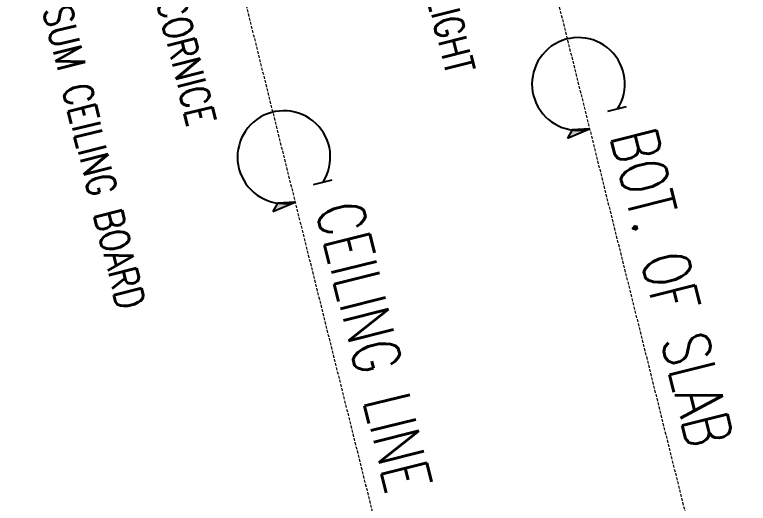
# Model space of a CAD drawing. Header units: inches. Extents: x 122939 to 389145, y 29603 to 574065.
# Drawn here: x 333940 to 335221, y 489405 to 490260 of the extents above; entities that cross this region are included whole.
import ezdxf

# ---------------------------------------------------------------- set-up
doc = ezdxf.new("R2010")
doc.units = ezdxf.units.IN
doc.header["$MEASUREMENT"] = 0
doc.linetypes.add('DASHED', pattern=[0.75, 0.5, -0.25])
doc.linetypes.add('HIDDEN', pattern=[0.375, 0.25, -0.125])
for name, color, linetype in [('A-Hidden', 8, 'HIDDEN'), ('Layer1', 1, 'Continuous'), ('Layer7', 8, 'Continuous')]:
    doc.layers.add(name, color=color, linetype=linetype)
doc.layers.add('ID-NOTES', color=3, linetype='Continuous', lineweight=0)
doc.styles.add('grid_250', font='romans.shx', dxfattribs={"width": 0.75, "height": 0.75})
doc.styles.add('ID-ROMANS', font='romans.shx', dxfattribs={"width": 0.8})

msp = doc.modelspace()

# ---------------------------------------------------------------- hatches: boundary and pattern name
at = {"layer": 'Layer1'}
for points in [[(334905.512, 490043.62), (334944.204, 490059.952), (334913.645, 490058.3)], [(334391.191, 489915.658), (334429.884, 489931.99), (334399.325, 489930.338)]]:
    msp.add_hatch(color=256, dxfattribs=at).paths.add_polyline_path(points)

# ---------------------------------------------------------------- linework, layer by layer
at = {"layer": 'A-Hidden', "linetype": 'DASHED', "lineweight": 0, "ltscale": 10}
for p, q in [((333252.37, 496859.975, 0.001), (335221.355, 488945.993, 0.001)), ((332738.049, 496732.013, 0), (334707.035, 488818.031, -0.001))]:
    msp.add_line(p, q, dxfattribs=at)
at = {"layer": 'Layer1'}
for points, elevation in [([(334905.512, 490043.62), (334944.204, 490059.952), (334913.645, 490058.3)], 349.001), ([(334391.191, 489915.658), (334429.884, 489931.99), (334399.325, 489930.338)], 536.924)]:
    msp.add_lwpolyline(points, close=True, dxfattribs=dict(at, elevation=elevation))
at = {"layer": 'Layer7'}
for p, q in [((334976.255, 490090.866, 0), (335008.867, 490098.98, 0)), ((334461.935, 489962.904, 187.924), (334494.547, 489971.018, 187.924))]:
    msp.add_line(p, q, dxfattribs=at)
for centre in [(334924.625, 490138.647, 0), (334410.304, 490010.685, 187.924)]:
    msp.add_arc(centre, 81.094, 327.461395, 283.971423, dxfattribs=at)

# ---------------------------------------------------------------- texts
at = {"layer": 'ID-NOTES', "style": 'grid_250', "width": 0.75}
for s, p in [('BOT. OF SLAB ', (334979.882, 490048.346, 0)), ('CEILING LINE', (334465.562, 489920.384, 187.924))]:
    msp.add_text(s, height=81.25, rotation=283.971423, dxfattribs=at).set_placement(p)
at = {"layer": 'ID-NOTES', "char_height": 50, "width": 1075.05767, "attachment_point": 1, "rotation": 283.971423, "style": 'ID-ROMANS'}
for s, insert in [('INDIRECT LIGHT', (334645.73, 490556.614, 0)), ('GRG CORNICE', (334203.382, 490427.734, 0)), ('GYPSUM CEILING BOARD', (334012.802, 490380.317, 0))]:
    msp.add_mtext(s, dxfattribs=dict(at, insert=insert))

doc.saveas('drawing.dxf')
